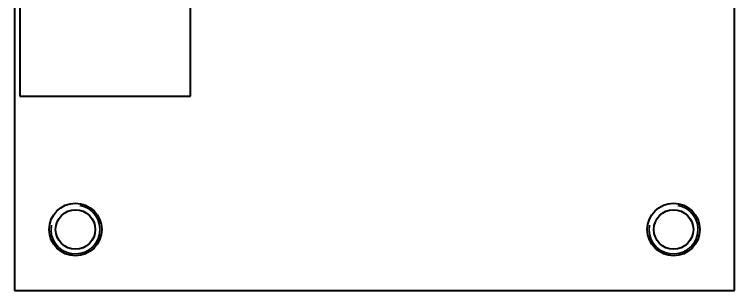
# Model space of a CAD drawing. Header units: millimetres. Extents: x 0 to 4205, y 0 to 2970.
# Drawn here: x 1889.3 to 1948.3, y 2388.9 to 2411.5 of the extents above; entities that cross this region are included whole.
import ezdxf

# ---------------------------------------------------------------- set-up
doc = ezdxf.new("R2010")
doc.units = ezdxf.units.MM
doc.header["$LTSCALE"] = 5
doc.layers.add('가시적인 것(ISO)', color=3, linetype='Continuous', lineweight=40)
doc.layers.add('가시적인 좁은 것(ISO)', color=3, linetype='Continuous', lineweight=35)

msp = doc.modelspace()

# ---------------------------------------------------------------- linework, layer by layer
at = {"layer": '가시적인 것(ISO)'}
for p, q in [((1889.348, 2558.891), (1889.348, 2388.891)), ((1948.348, 2388.891), (1948.348, 2558.891)), ((1889.788, 2419.961), (1889.788, 2404.791)), ((1903.787, 2404.791), (1903.787, 2419.961)), ((1889.788, 2404.791), (1903.787, 2404.791)), ((1889.348, 2388.891), (1948.348, 2388.891))]:
    msp.add_line(p, q, dxfattribs=at)
for centre, radius in [((1894.348, 2393.891), 2.15), ((1943.348, 2393.891), 2.15), ((1894.348, 2393.891), 1.621), ((1943.348, 2393.891), 1.621)]:
    msp.add_circle(centre, radius, dxfattribs=at)
at = {"layer": '가시적인 좁은 것(ISO)'}
for centre in [(1894.348, 2393.891), (1943.348, 2393.891)]:
    msp.add_arc(centre, 2, 170, 80, dxfattribs=at)

doc.saveas('drawing.dxf')
